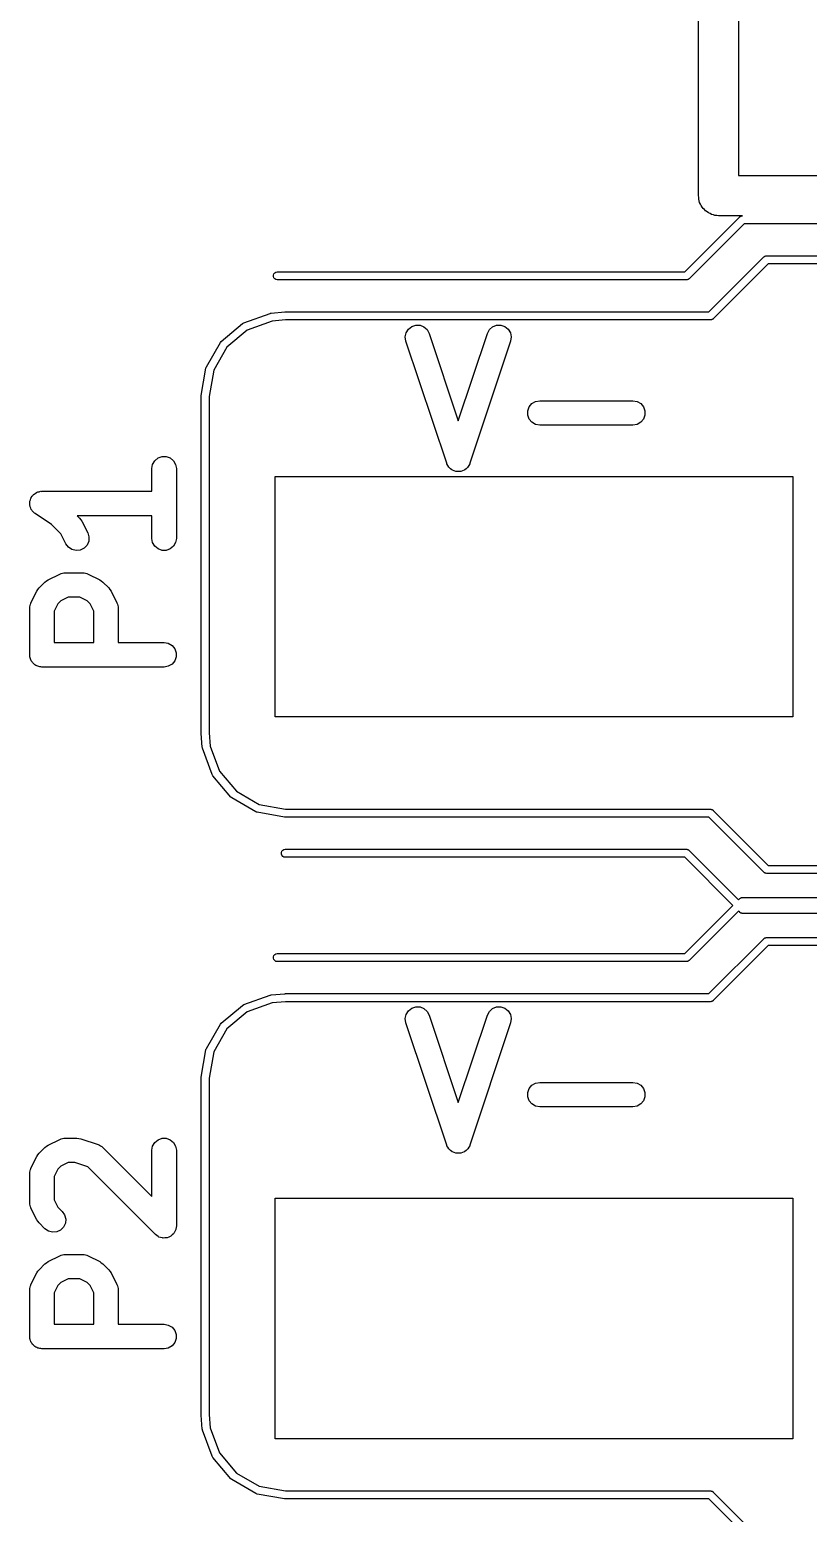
# Model space of a CAD drawing. Extents: x -2 to 76, y -93 to 7.
# Drawn here: x -2.19 to 7.52, y -36.83 to -18.33 of the extents above; entities that cross this region are included whole.
import ezdxf

# ---------------------------------------------------------------- set-up
doc = ezdxf.new("R2010")
doc.units = 0
doc.header["$MEASUREMENT"] = 0
doc.layers.add('BLACK', color=7, linetype='CONTINUOUS')

msp = doc.modelspace()

# ---------------------------------------------------------------- linework, layer by layer
at = {"layer": 'Black'}
for p, q in [((6.15, -20.4), (6.15, 6.5)), ((6.65, -3.35), (6.65, -20.15)), ((6.65, -20.15), (9.1478, -20.15)), ((6.1538, -20.4215), (6.15, -20.4)), ((6.1538, -20.4434), (6.1538, -20.4215)), ((6.16128, -20.464), (6.1538, -20.4434)), ((6.16508, -20.4855), (6.16128, -20.464)), ((6.17601, -20.5044), (6.16508, -20.4855)), ((6.18349, -20.525), (6.17601, -20.5044)), ((6.19755, -20.5418), (6.18349, -20.525)), ((5.97929, -21.35), (6.66464, -20.6646)), ((6.20849, -20.5607), (6.19755, -20.5418)), ((6.22524, -20.5748), (6.20849, -20.5607)), ((6.2393, -20.5915), (6.22524, -20.5748)), ((6.25825, -20.6024), (6.2393, -20.5915)), ((6.275, -20.6165), (6.25825, -20.6024)), ((6.29555, -20.624), (6.275, -20.6165)), ((6.31449, -20.6349), (6.29555, -20.624)), ((6.33603, -20.6387), (6.31449, -20.6349)), ((6.35659, -20.6462), (6.33603, -20.6387)), ((6.37846, -20.6462), (6.35659, -20.6462)), ((6.4, -20.65), (6.37846, -20.6462)), ((6.7, -20.65), (6.4, -20.65)), ((6.66464, -20.6646), (6.66645, -20.6634)), ((6.66645, -20.6634), (6.66786, -20.6617)), ((6.66786, -20.6617), (6.67352, -20.6584)), ((6.67352, -20.6584), (6.67887, -20.6547)), ((6.67887, -20.6547), (6.68099, -20.6541)), ((6.68099, -20.6541), (6.6829, -20.653)), ((6.6829, -20.653), (6.68934, -20.6519)), ((6.68934, -20.6519), (6.69564, -20.6502)), ((6.69564, -20.6502), (6.69783, -20.6504)), ((6.69783, -20.6504), (6.7, -20.65)), ((6.72071, -20.75), (6.03536, -21.4354)), ((12.5, -20.75), (6.72071, -20.75)), ((6.27929, -21.85), (6.96464, -21.1646)), ((7.02071, -21.25), (6.33535, -21.9354)), ((6.96464, -21.1646), (6.96645, -21.1634)), ((6.96645, -21.1634), (6.96786, -21.1617)), ((6.96786, -21.1617), (6.97351, -21.1584)), ((6.97351, -21.1584), (6.97887, -21.1547)), ((6.97887, -21.1547), (6.98099, -21.1541)), ((6.98099, -21.1541), (6.9829, -21.153)), ((6.9829, -21.153), (6.98934, -21.1519)), ((6.98934, -21.1519), (6.99564, -21.1502)), ((6.99564, -21.1502), (6.99783, -21.1504)), ((6.99783, -21.1504), (7, -21.15)), ((7, -21.15), (12.5, -21.15)), ((12.4956, -21.25), (7.02071, -21.25)), ((0.85076, -21.3913), (0.8567, -21.375)), ((0.85076, -21.4087), (0.85076, -21.3913)), ((0.8567, -21.425), (0.85076, -21.4087)), ((0.8567, -21.375), (0.86786, -21.3617)), ((0.86786, -21.4383), (0.8567, -21.425)), ((0.86786, -21.3617), (0.8829, -21.353)), ((0.8829, -21.447), (0.86786, -21.4383)), ((0.8829, -21.353), (0.9, -21.35)), ((0.9, -21.45), (0.8829, -21.447)), ((0.9, -21.35), (5.97929, -21.35)), ((6, -21.45), (0.9, -21.45)), ((6.00217, -21.4496), (6, -21.45)), ((6.00436, -21.4498), (6.00217, -21.4496)), ((6.01066, -21.4481), (6.00436, -21.4498)), ((6.0171, -21.447), (6.01066, -21.4481)), ((6.019, -21.4459), (6.0171, -21.447)), ((6.02113, -21.4453), (6.019, -21.4459)), ((6.02649, -21.4416), (6.02113, -21.4453)), ((6.03214, -21.4383), (6.02649, -21.4416)), ((6.03355, -21.4366), (6.03214, -21.4383)), ((6.03536, -21.4354), (6.03355, -21.4366)), ((0.20182, -22.2189), (0.46786, -21.9957)), ((0.46786, -21.9957), (0.4829, -21.987)), ((0.46786, -21.9957), (0.46786, -21.9957)), ((0.4829, -21.987), (0.80925, -21.8682)), ((0.83727, -21.9644), (0.52538, -22.0779)), ((0.80925, -21.8682), (0.81568, -21.8671)), ((0.81568, -21.8671), (0.82199, -21.8654)), ((0.82199, -21.8654), (0.99564, -21.8502)), ((1.00218, -21.95), (0.83727, -21.9644)), ((0.99564, -21.8502), (0.99784, -21.8504)), ((0.99784, -21.8504), (1, -21.85)), ((1, -21.85), (6.27929, -21.85)), ((6.3, -21.95), (1.00218, -21.95)), ((6.30217, -21.9496), (6.3, -21.95)), ((6.30436, -21.9498), (6.30217, -21.9496)), ((6.31066, -21.9481), (6.30436, -21.9498)), ((6.3171, -21.947), (6.31066, -21.9481)), ((6.319, -21.9459), (6.3171, -21.947)), ((6.32113, -21.9453), (6.319, -21.9459)), ((6.32648, -21.9416), (6.32113, -21.9453)), ((6.33214, -21.9383), (6.32648, -21.9416)), ((6.33355, -21.9366), (6.33214, -21.9383)), ((6.33535, -21.9354), (6.33355, -21.9366)), ((0.52538, -22.0779), (0.27285, -22.2898)), ((2.49623, -22.1613), (2.50684, -22.1094)), ((2.50399, -22.2136), (2.49623, -22.1613)), ((2.50684, -22.1094), (2.53455, -22.0643)), ((2.53455, -22.0643), (2.576, -22.0314)), ((2.576, -22.0314), (2.62622, -22.0147)), ((2.62622, -22.0147), (2.67912, -22.0161)), ((2.67912, -22.0161), (2.72835, -22.0356)), ((2.72835, -22.0356), (2.76795, -22.0707)), ((2.76795, -22.0707), (2.79315, -22.1172)), ((2.79315, -22.1172), (3.15657, -23.2075)), ((3.15657, -23.2075), (3.51999, -22.1172)), ((3.51999, -22.1172), (3.54519, -22.0707)), ((3.54519, -22.0707), (3.5848, -22.0356)), ((3.5848, -22.0356), (3.63402, -22.0161)), ((3.63402, -22.0161), (3.68693, -22.0147)), ((3.68693, -22.0147), (3.73714, -22.0314)), ((3.73714, -22.0314), (3.7786, -22.0643)), ((3.7786, -22.0643), (3.8063, -22.1094)), ((3.8063, -22.1094), (3.81691, -22.1613)), ((3.81691, -22.1613), (3.80915, -22.2136)), ((0.01701, -22.533), (0.19065, -22.2322)), ((0.27285, -22.2898), (0.10802, -22.5753)), ((0.19065, -22.2322), (0.20182, -22.2189)), ((0.20182, -22.2189), (0.20182, -22.2189)), ((3.01199, -23.7376), (2.50399, -22.2136)), ((3.80915, -22.2136), (3.30115, -23.7376)), ((-0.04924, -22.8913), (0.01107, -22.5493)), ((0.01107, -22.5493), (0.01449, -22.5399)), ((0.01107, -22.5493), (0.01107, -22.5493)), ((0.01449, -22.5399), (0.017, -22.533)), ((0.017, -22.533), (0.01701, -22.533)), ((0.10802, -22.5753), (0.05, -22.9044)), ((-0.05, -22.9), (-0.04924, -22.8957)), ((-0.05, -27.1), (-0.05, -22.9)), ((-0.04924, -22.8957), (-0.04924, -22.8913)), ((0.05, -22.9044), (0.05, -27.0978)), ((4.02249, -23.0824), (4.04059, -23.0327)), ((4.02249, -23.1353), (4.02249, -23.0824)), ((4.04059, -23.0327), (4.07461, -22.9921)), ((4.07461, -22.9921), (4.12045, -22.9656)), ((4.12045, -22.9656), (4.17257, -22.9565)), ((4.17257, -22.9565), (5.33371, -22.9565)), ((5.33371, -22.9565), (5.38584, -22.9656)), ((5.38584, -22.9656), (5.43168, -22.9921)), ((5.43168, -22.9921), (5.4657, -23.0327)), ((5.4657, -23.0327), (5.4838, -23.0824)), ((5.4838, -23.0824), (5.4838, -23.1353)), ((4.04059, -23.1851), (4.02249, -23.1353)), ((4.07461, -23.2256), (4.04059, -23.1851)), ((4.12045, -23.2521), (4.07461, -23.2256)), ((4.17257, -23.2613), (4.12045, -23.2521)), ((5.33371, -23.2613), (4.17257, -23.2613)), ((5.38584, -23.2521), (5.33371, -23.2613)), ((5.43168, -23.2256), (5.38584, -23.2521)), ((5.4657, -23.1851), (5.43168, -23.2256)), ((5.4838, -23.1353), (5.4657, -23.1851)), ((-0.62732, -23.7046), (-0.58677, -23.6706)), ((-0.58677, -23.6706), (-0.53704, -23.6525)), ((-0.53704, -23.6525), (-0.48411, -23.6525)), ((-0.48411, -23.6525), (-0.43437, -23.6706)), ((-0.43437, -23.6706), (-0.39383, -23.7046)), ((-0.66297, -23.8026), (-0.65378, -23.7504)), ((-0.66297, -24.0856), (-0.66297, -23.8026)), ((-0.65378, -23.7504), (-0.62732, -23.7046)), ((-0.39383, -23.7046), (-0.36736, -23.7504)), ((-0.36736, -23.7504), (-0.35817, -23.8026)), ((-0.35817, -23.8026), (-0.35817, -24.6734)), ((3.014, -23.7413), (3.01199, -23.7376)), ((3.01484, -23.7454), (3.014, -23.7413)), ((3.02655, -23.7645), (3.01484, -23.7454)), ((3.03719, -23.7842), (3.02655, -23.7645)), ((3.04034, -23.787), (3.03719, -23.7842)), ((3.04255, -23.7905), (3.04034, -23.787)), ((3.06006, -23.8044), (3.04255, -23.7905)), ((3.0768, -23.8193), (3.06006, -23.8044)), ((3.08071, -23.8208), (3.0768, -23.8193)), ((3.084, -23.8234), (3.08071, -23.8208)), ((3.10522, -23.8305), (3.084, -23.8234)), ((3.12602, -23.8387), (3.10522, -23.8305)), ((3.13022, -23.8388), (3.12602, -23.8387)), ((3.13422, -23.8402), (3.13022, -23.8388)), ((3.15657, -23.8396), (3.13422, -23.8402)), ((3.17893, -23.8402), (3.15657, -23.8396)), ((3.18292, -23.8388), (3.17893, -23.8402)), ((3.18712, -23.8387), (3.18292, -23.8388)), ((3.20792, -23.8305), (3.18712, -23.8387)), ((3.22914, -23.8234), (3.20792, -23.8305)), ((3.23243, -23.8208), (3.22914, -23.8234)), ((3.23635, -23.8193), (3.23243, -23.8208)), ((3.25308, -23.8044), (3.23635, -23.8193)), ((3.2706, -23.7905), (3.25308, -23.8044)), ((3.2728, -23.787), (3.2706, -23.7905)), ((3.27595, -23.7842), (3.2728, -23.787)), ((3.2866, -23.7645), (3.27595, -23.7842)), ((3.2983, -23.7454), (3.2866, -23.7645)), ((3.29915, -23.7413), (3.2983, -23.7454)), ((3.30115, -23.7376), (3.29915, -23.7413)), ((0.8742, -26.9), (0.8742, -23.9)), ((0.8742, -23.9), (7.3258, -23.9)), ((7.3258, -23.9), (7.3258, -26.9)), ((-2.18666, -24.2282), (-2.18466, -24.22)), ((-2.18466, -24.2463), (-2.18666, -24.2282)), ((-2.18466, -24.2115), (-2.17843, -24.1944)), ((-2.18466, -24.22), (-2.18466, -24.2115)), ((-2.17843, -24.1944), (-2.17413, -24.1768)), ((-2.17413, -24.1768), (-2.16944, -24.1697)), ((-2.16944, -24.1697), (-2.16655, -24.1618)), ((-2.16655, -24.1618), (-2.15487, -24.1479)), ((-2.15487, -24.1479), (-2.14477, -24.1327)), ((-2.14477, -24.1327), (-2.13796, -24.1277)), ((-2.13796, -24.1277), (-2.13253, -24.1213)), ((-2.13253, -24.1213), (-2.11678, -24.1122)), ((-2.11678, -24.1122), (-2.10212, -24.1014)), ((-2.10212, -24.1014), (-2.09401, -24.099)), ((-2.09401, -24.099), (-2.08669, -24.0948)), ((-2.08669, -24.0948), (-2.06878, -24.0916)), ((-2.06878, -24.0916), (-2.05132, -24.0865)), ((-2.05132, -24.0865), (-2.04289, -24.0871)), ((-2.04289, -24.0871), (-2.03457, -24.0856)), ((-2.03457, -24.0856), (-0.66297, -24.0856)), ((-2.18466, -24.2645), (-2.18466, -24.2463)), ((-2.18177, -24.2724), (-2.18466, -24.2645)), ((-2.18084, -24.2808), (-2.18177, -24.2724)), ((-2.17277, -24.2971), (-2.18084, -24.2808)), ((-2.16655, -24.3142), (-2.17277, -24.2971)), ((-2.16112, -24.3207), (-2.16655, -24.3142)), ((-2.15738, -24.3282), (-2.16112, -24.3207)), ((-2.14423, -24.3408), (-2.15738, -24.3282)), ((-2.13253, -24.3547), (-2.14423, -24.3408)), ((-2.12521, -24.359), (-2.13253, -24.3547)), ((-2.11911, -24.3648), (-2.12521, -24.359)), ((-1.91395, -24.5016), (-2.11911, -24.3648)), ((-0.66297, -24.3904), (-1.59407, -24.3904)), ((-1.59407, -24.3904), (-1.56395, -24.4205)), ((-0.66297, -24.6734), (-0.66297, -24.3904)), ((-1.79696, -24.6186), (-1.91395, -24.5016)), ((-1.56395, -24.4205), (-1.54995, -24.4405)), ((-1.54995, -24.4405), (-1.5354, -24.4601)), ((-1.5354, -24.4601), (-1.46283, -24.6053)), ((-1.73545, -24.7416), (-1.79696, -24.6186)), ((-1.70392, -24.7841), (-1.73545, -24.7416)), ((-1.65975, -24.8133), (-1.70392, -24.7841)), ((-1.47196, -24.7574), (-1.50835, -24.7958)), ((-1.45091, -24.7088), (-1.47196, -24.7574)), ((-1.46283, -24.6053), (-1.44774, -24.656)), ((-1.44774, -24.656), (-1.45091, -24.7088)), ((-0.65378, -24.7256), (-0.66297, -24.6734)), ((-0.62732, -24.7714), (-0.65378, -24.7256)), ((-0.58677, -24.8054), (-0.62732, -24.7714)), ((-0.39383, -24.7714), (-0.43437, -24.8054)), ((-0.36736, -24.7256), (-0.39383, -24.7714)), ((-0.35817, -24.6734), (-0.36736, -24.7256)), ((-1.60827, -24.8256), (-1.65975, -24.8133)), ((-1.55569, -24.8195), (-1.60827, -24.8256)), ((-1.50835, -24.7958), (-1.55569, -24.8195)), ((-0.53704, -24.8235), (-0.58677, -24.8054)), ((-0.48411, -24.8235), (-0.53704, -24.8235)), ((-0.43437, -24.8054), (-0.48411, -24.8235)), ((-1.95758, -25.1903), (-1.81244, -25.1177)), ((-1.81244, -25.1177), (-1.80402, -25.1152)), ((-1.80402, -25.1152), (-1.79641, -25.1108)), ((-1.79641, -25.1108), (-1.77883, -25.1077)), ((-1.77883, -25.1077), (-1.76171, -25.1026)), ((-1.76171, -25.1026), (-1.75294, -25.1031)), ((-1.75294, -25.1031), (-1.74429, -25.1016)), ((-1.74429, -25.1016), (-1.52657, -25.1016)), ((-1.52657, -25.1016), (-1.51792, -25.1031)), ((-1.51792, -25.1031), (-1.50915, -25.1026)), ((-1.50915, -25.1026), (-1.49203, -25.1077)), ((-1.49203, -25.1077), (-1.47445, -25.1108)), ((-1.47445, -25.1108), (-1.46684, -25.1152)), ((-1.46684, -25.1152), (-1.45842, -25.1177)), ((-1.45842, -25.1177), (-1.31327, -25.1903)), ((-2.17088, -25.4761), (-2.09831, -25.331)), ((-2.09831, -25.331), (-2.08377, -25.3114)), ((-2.08377, -25.3114), (-2.06976, -25.2914)), ((-2.06976, -25.2914), (-1.99719, -25.2188)), ((-1.99719, -25.2188), (-1.97719, -25.2048)), ((-1.97719, -25.2048), (-1.95758, -25.1903)), ((-1.31327, -25.1903), (-1.29366, -25.2048)), ((-1.29366, -25.2048), (-1.27367, -25.2188)), ((-1.27367, -25.2188), (-1.20109, -25.2914)), ((-1.20109, -25.2914), (-1.18709, -25.3114)), ((-1.18709, -25.3114), (-1.17255, -25.331)), ((-1.17255, -25.331), (-1.09997, -25.4761)), ((-2.18597, -25.5269), (-2.18088, -25.5097)), ((-2.18545, -25.5356), (-2.18597, -25.5269)), ((-2.18088, -25.5097), (-2.17778, -25.4922)), ((-2.17778, -25.4922), (-2.17339, -25.4846)), ((-2.17339, -25.4846), (-2.17088, -25.4761)), ((-1.83675, -25.4894), (-1.88217, -25.5803)), ((-1.79915, -25.4518), (-1.83675, -25.4894)), ((-1.70831, -25.4064), (-1.79915, -25.4518)), ((-1.56255, -25.4064), (-1.70831, -25.4064)), ((-1.4717, -25.4518), (-1.56255, -25.4064)), ((-1.43411, -25.4894), (-1.4717, -25.4518)), ((-1.38869, -25.5803), (-1.43411, -25.4894)), ((-1.09997, -25.4761), (-1.09747, -25.4846)), ((-1.09747, -25.4846), (-1.09308, -25.4922)), ((-1.09308, -25.4922), (-1.08998, -25.5097)), ((-1.08998, -25.5097), (-1.08488, -25.5269)), ((-1.08488, -25.5269), (-1.08541, -25.5356)), ((-2.18697, -25.5443), (-2.18545, -25.5356)), ((-2.18697, -26.1249), (-2.18697, -25.5443)), ((-1.88217, -25.5803), (-1.88217, -25.9725)), ((-1.38869, -25.9725), (-1.38869, -25.5803)), ((-1.08541, -25.5356), (-1.08389, -25.5443)), ((-1.08389, -25.5443), (-1.08389, -25.9725)), ((-1.88217, -25.9725), (-1.38869, -25.9725)), ((-1.08389, -25.9725), (-0.51057, -25.9725)), ((-0.51057, -25.9725), (-0.45845, -25.9816)), ((-0.45845, -25.9816), (-0.41261, -26.0081)), ((-0.41261, -26.0081), (-0.37859, -26.0487)), ((-0.37859, -26.0487), (-0.36049, -26.0984)), ((-2.18466, -26.138), (-2.18697, -26.1249)), ((-2.18466, -26.1513), (-2.18466, -26.138)), ((-2.1801, -26.1639), (-2.18466, -26.1513)), ((-2.17778, -26.177), (-2.1801, -26.1639)), ((-2.17111, -26.1885), (-2.17778, -26.177)), ((-2.16655, -26.2011), (-2.17111, -26.1885)), ((-2.15798, -26.2113), (-2.16655, -26.2011)), ((-2.15132, -26.2228), (-2.15798, -26.2113)), ((-2.1411, -26.2314), (-2.15132, -26.2228)), ((-2.13253, -26.2416), (-2.1411, -26.2314)), ((-2.12098, -26.2483), (-2.13253, -26.2416)), ((-2.11077, -26.2568), (-2.12098, -26.2483)), ((-2.09824, -26.2614), (-2.11077, -26.2568)), ((-2.08669, -26.2681), (-2.09824, -26.2614)), ((-0.41261, -26.2416), (-0.45845, -26.2681)), ((-0.37859, -26.2011), (-0.41261, -26.2416)), ((-0.36049, -26.1513), (-0.37859, -26.2011)), ((-0.36049, -26.0984), (-0.36049, -26.1513)), ((-2.07357, -26.2704), (-2.08669, -26.2681)), ((-2.06103, -26.2749), (-2.07357, -26.2704)), ((-2.0477, -26.2749), (-2.06103, -26.2749)), ((-2.03457, -26.2773), (-2.0477, -26.2749)), ((-0.51057, -26.2773), (-2.03457, -26.2773)), ((-0.45845, -26.2681), (-0.51057, -26.2773)), ((7.3258, -26.9), (0.8742, -26.9)), ((-0.04962, -27.1022), (-0.05, -27.1)), ((-0.04981, -27.1044), (-0.04962, -27.1022)), ((-0.03462, -27.278), (-0.04981, -27.1044)), ((0.05, -27.0978), (0.06443, -27.2627)), ((-0.03293, -27.2843), (-0.03462, -27.278)), ((-0.03179, -27.2907), (-0.03293, -27.2843)), ((0.08699, -27.6171), (-0.03179, -27.2907)), ((0.06443, -27.2627), (0.17794, -27.5746)), ((0.09567, -27.6321), (0.08699, -27.6171)), ((0.09568, -27.6321), (0.09567, -27.6321)), ((0.31891, -27.8982), (0.09568, -27.6321)), ((0.17794, -27.5746), (0.38985, -27.8272)), ((0.33221, -27.9093), (0.31891, -27.8982)), ((0.33222, -27.9093), (0.33221, -27.9093)), ((0.63298, -28.083), (0.33222, -27.9093)), ((0.38985, -27.8272), (0.67534, -27.992)), ((0.63988, -28.0855), (0.63298, -28.083)), ((0.63298, -28.083), (0.63298, -28.083)), ((0.6493, -28.0889), (0.63988, -28.0855)), ((0.99132, -28.1492), (0.6493, -28.0889)), ((0.6493, -28.0889), (0.6493, -28.0889)), ((0.67534, -27.992), (1.00437, -28.05)), ((1.00437, -28.05), (6.3, -28.05)), ((6.3, -28.05), (6.30217, -28.0504)), ((6.30217, -28.0504), (6.30436, -28.0502)), ((6.30436, -28.0502), (6.31066, -28.0519)), ((6.31066, -28.0519), (6.3171, -28.053)), ((6.3171, -28.053), (6.319, -28.0541)), ((6.319, -28.0541), (6.32113, -28.0547)), ((6.32113, -28.0547), (6.32648, -28.0584)), ((6.32648, -28.0584), (6.33214, -28.0617)), ((6.33214, -28.0617), (6.33355, -28.0634)), ((6.33355, -28.0634), (6.33535, -28.0646)), ((6.33535, -28.0646), (7.02071, -28.75)), ((0.99569, -28.1492), (0.99132, -28.1492)), ((1, -28.15), (0.99569, -28.1492)), ((6.27929, -28.15), (1, -28.15)), ((6.96464, -28.8354), (6.27929, -28.15)), ((0.95076, -28.5913), (0.9567, -28.575)), ((0.95076, -28.6087), (0.95076, -28.5913)), ((0.9567, -28.625), (0.95076, -28.6087)), ((0.9567, -28.575), (0.96786, -28.5617)), ((0.96786, -28.6383), (0.9567, -28.625)), ((0.96786, -28.5617), (0.9829, -28.553)), ((0.9829, -28.647), (0.96786, -28.6383)), ((0.9829, -28.553), (1, -28.55)), ((1, -28.65), (0.9829, -28.647)), ((1, -28.55), (6, -28.55)), ((5.97929, -28.65), (1, -28.65)), ((6.57929, -29.25), (5.97929, -28.65)), ((6, -28.55), (6.00217, -28.5504)), ((6.00217, -28.5504), (6.00436, -28.5502)), ((6.00436, -28.5502), (6.01066, -28.5519)), ((6.01066, -28.5519), (6.0171, -28.553)), ((6.0171, -28.553), (6.019, -28.5541)), ((6.019, -28.5541), (6.02113, -28.5547)), ((6.02113, -28.5547), (6.02649, -28.5584)), ((6.02649, -28.5584), (6.03214, -28.5617)), ((6.03214, -28.5617), (6.03355, -28.5634)), ((6.03355, -28.5634), (6.03536, -28.5646)), ((6.03536, -28.5646), (6.65, -29.1793)), ((6.96645, -28.8366), (6.96464, -28.8354)), ((6.96786, -28.8383), (6.96645, -28.8366)), ((6.97351, -28.8416), (6.96786, -28.8383)), ((6.97887, -28.8453), (6.97351, -28.8416)), ((6.98099, -28.8459), (6.97887, -28.8453)), ((6.9829, -28.847), (6.98099, -28.8459)), ((6.98934, -28.8481), (6.9829, -28.847)), ((6.99564, -28.8498), (6.98934, -28.8481)), ((6.99783, -28.8496), (6.99564, -28.8498)), ((7, -28.85), (6.99783, -28.8496)), ((12.5, -28.85), (7, -28.85)), ((7.02071, -28.75), (12.4978, -28.75)), ((6.65, -29.1793), (6.66464, -29.1646)), ((6.66464, -29.1646), (6.66645, -29.1634)), ((6.66645, -29.1634), (6.66786, -29.1617)), ((6.66786, -29.1617), (6.67352, -29.1584)), ((6.67352, -29.1584), (6.67887, -29.1547)), ((6.67887, -29.1547), (6.68099, -29.1541)), ((6.68099, -29.1541), (6.6829, -29.153)), ((6.6829, -29.153), (6.68934, -29.1519)), ((6.68934, -29.1519), (6.69564, -29.1502)), ((6.69564, -29.1502), (6.69783, -29.1504)), ((6.69783, -29.1504), (6.7, -29.15)), ((6.7, -29.15), (12.5, -29.15)), ((5.97929, -29.85), (6.57929, -29.25)), ((6.65, -29.3207), (6.03536, -29.9354)), ((6.66464, -29.3354), (6.65, -29.3207)), ((6.66645, -29.3366), (6.66464, -29.3354)), ((6.66786, -29.3383), (6.66645, -29.3366)), ((6.67352, -29.3416), (6.66786, -29.3383)), ((6.67887, -29.3453), (6.67352, -29.3416)), ((6.68099, -29.3459), (6.67887, -29.3453)), ((6.6829, -29.347), (6.68099, -29.3459)), ((6.68934, -29.3481), (6.6829, -29.347)), ((6.69564, -29.3498), (6.68934, -29.3481)), ((6.69783, -29.3496), (6.69564, -29.3498)), ((6.7, -29.35), (6.69783, -29.3496)), ((12.5, -29.35), (6.7, -29.35)), ((6.27929, -30.35), (6.96464, -29.6646)), ((7.02071, -29.75), (6.33535, -30.4354)), ((6.96464, -29.6646), (6.96645, -29.6634)), ((6.96645, -29.6634), (6.96786, -29.6617)), ((6.96786, -29.6617), (6.97351, -29.6584)), ((6.97351, -29.6584), (6.97887, -29.6547)), ((6.97887, -29.6547), (6.98099, -29.6541)), ((6.98099, -29.6541), (6.9829, -29.653)), ((6.9829, -29.653), (6.98934, -29.6519)), ((6.98934, -29.6519), (6.99564, -29.6502)), ((6.99564, -29.6502), (6.99783, -29.6504)), ((6.99783, -29.6504), (7, -29.65)), ((7, -29.65), (12.5, -29.65)), ((12.4956, -29.75), (7.02071, -29.75)), ((0.85076, -29.8913), (0.8567, -29.875)), ((0.85076, -29.9087), (0.85076, -29.8913)), ((0.8567, -29.925), (0.85076, -29.9087)), ((0.8567, -29.875), (0.86786, -29.8617)), ((0.86786, -29.9383), (0.8567, -29.925)), ((0.86786, -29.8617), (0.8829, -29.853)), ((0.8829, -29.947), (0.86786, -29.9383)), ((0.8829, -29.853), (0.9, -29.85)), ((0.9, -29.95), (0.8829, -29.947)), ((0.9, -29.85), (5.97929, -29.85)), ((6, -29.95), (0.9, -29.95)), ((6.00217, -29.9496), (6, -29.95)), ((6.00436, -29.9498), (6.00217, -29.9496)), ((6.01066, -29.9481), (6.00436, -29.9498)), ((6.0171, -29.947), (6.01066, -29.9481)), ((6.019, -29.9459), (6.0171, -29.947)), ((6.02113, -29.9453), (6.019, -29.9459)), ((6.02649, -29.9416), (6.02113, -29.9453)), ((6.03214, -29.9383), (6.02649, -29.9416)), ((6.03355, -29.9366), (6.03214, -29.9383)), ((6.03536, -29.9354), (6.03355, -29.9366)), ((0.20182, -30.7189), (0.46786, -30.4957)), ((0.46786, -30.4957), (0.4829, -30.487)), ((0.46786, -30.4957), (0.46786, -30.4957)), ((0.4829, -30.487), (0.80925, -30.3682)), ((0.83727, -30.4644), (0.52538, -30.5779)), ((0.80925, -30.3682), (0.81568, -30.3671)), ((0.81568, -30.3671), (0.82199, -30.3654)), ((0.82199, -30.3654), (0.99564, -30.3502)), ((1.00218, -30.45), (0.83727, -30.4644)), ((0.99564, -30.3502), (0.99784, -30.3504)), ((0.99784, -30.3504), (1, -30.35)), ((1, -30.35), (6.27929, -30.35)), ((6.3, -30.45), (1.00218, -30.45)), ((2.576, -30.5314), (2.62622, -30.5147)), ((2.62622, -30.5147), (2.67912, -30.5161)), ((2.67912, -30.5161), (2.72835, -30.5356)), ((3.5848, -30.5356), (3.63402, -30.5161)), ((3.63402, -30.5161), (3.68693, -30.5147)), ((3.68693, -30.5147), (3.73714, -30.5314)), ((6.30217, -30.4496), (6.3, -30.45)), ((6.30436, -30.4498), (6.30217, -30.4496)), ((6.31066, -30.4481), (6.30436, -30.4498)), ((6.3171, -30.447), (6.31066, -30.4481)), ((6.319, -30.4459), (6.3171, -30.447)), ((6.32113, -30.4453), (6.319, -30.4459)), ((6.32648, -30.4416), (6.32113, -30.4453)), ((6.33214, -30.4383), (6.32648, -30.4416)), ((6.33355, -30.4366), (6.33214, -30.4383)), ((6.33535, -30.4354), (6.33355, -30.4366)), ((0.52538, -30.5779), (0.27285, -30.7898)), ((2.49623, -30.6613), (2.50684, -30.6094)), ((2.50399, -30.7136), (2.49623, -30.6613)), ((2.50684, -30.6094), (2.53455, -30.5643)), ((2.53455, -30.5643), (2.576, -30.5314)), ((2.72835, -30.5356), (2.76795, -30.5707)), ((2.76795, -30.5707), (2.79315, -30.6172)), ((2.79315, -30.6172), (3.15657, -31.7075)), ((3.15657, -31.7075), (3.51999, -30.6172)), ((3.51999, -30.6172), (3.54519, -30.5707)), ((3.54519, -30.5707), (3.5848, -30.5356)), ((3.73714, -30.5314), (3.7786, -30.5643)), ((3.7786, -30.5643), (3.8063, -30.6094)), ((3.8063, -30.6094), (3.81691, -30.6613)), ((3.81691, -30.6613), (3.80915, -30.7136)), ((0.01701, -31.033), (0.19065, -30.7322)), ((0.27285, -30.7898), (0.10802, -31.0753)), ((0.19065, -30.7322), (0.20182, -30.7189)), ((0.20182, -30.7189), (0.20182, -30.7189)), ((3.01199, -32.2376), (2.50399, -30.7136)), ((3.80915, -30.7136), (3.30115, -32.2376)), ((-0.04924, -31.3913), (0.01107, -31.0493)), ((0.01107, -31.0493), (0.01449, -31.0399)), ((0.01107, -31.0493), (0.01107, -31.0493)), ((0.01449, -31.0399), (0.017, -31.033)), ((0.017, -31.033), (0.01701, -31.033)), ((0.10802, -31.0753), (0.05, -31.4044)), ((-0.05, -31.4), (-0.04924, -31.3957)), ((-0.05, -35.6), (-0.05, -31.4)), ((-0.04924, -31.3957), (-0.04924, -31.3913)), ((0.05, -31.4044), (0.05, -35.5978)), ((4.02249, -31.5824), (4.04059, -31.5327)), ((4.02249, -31.6353), (4.02249, -31.5824)), ((4.04059, -31.5327), (4.07461, -31.4921)), ((4.07461, -31.4921), (4.12045, -31.4656)), ((4.12045, -31.4656), (4.17257, -31.4565)), ((4.17257, -31.4565), (5.33371, -31.4565)), ((5.33371, -31.4565), (5.38584, -31.4656)), ((5.38584, -31.4656), (5.43168, -31.4921)), ((5.43168, -31.4921), (5.4657, -31.5327)), ((5.4657, -31.5327), (5.4838, -31.5824)), ((5.4838, -31.5824), (5.4838, -31.6353)), ((4.04059, -31.6851), (4.02249, -31.6353)), ((4.07461, -31.7256), (4.04059, -31.6851)), ((4.12045, -31.7521), (4.07461, -31.7256)), ((4.17257, -31.7613), (4.12045, -31.7521)), ((5.33371, -31.7613), (4.17257, -31.7613)), ((5.38584, -31.7521), (5.33371, -31.7613)), ((5.43168, -31.7256), (5.38584, -31.7521)), ((5.4657, -31.6851), (5.43168, -31.7256)), ((5.4838, -31.6353), (5.4657, -31.6851)), ((-1.95758, -32.2388), (-1.81244, -32.1663)), ((-1.81244, -32.1663), (-1.80402, -32.1638)), ((-1.80402, -32.1638), (-1.79641, -32.1594)), ((-1.79641, -32.1594), (-1.77883, -32.1563)), ((-1.77883, -32.1563), (-1.76171, -32.1512)), ((-1.76171, -32.1512), (-1.75294, -32.1517)), ((-1.75294, -32.1517), (-1.74429, -32.1502)), ((-1.74429, -32.1502), (-1.59914, -32.1502)), ((-1.59914, -32.1502), (-1.5751, -32.1544)), ((-1.5751, -32.1544), (-1.55095, -32.158)), ((-1.55095, -32.158), (-1.33323, -32.2306)), ((-0.62732, -32.2046), (-0.58677, -32.1706)), ((-0.58677, -32.1706), (-0.53704, -32.1525)), ((-0.53704, -32.1525), (-0.48411, -32.1525)), ((-0.48411, -32.1525), (-0.43437, -32.1706)), ((-0.43437, -32.1706), (-0.39383, -32.2046)), ((-2.09831, -32.3796), (-2.08376, -32.3599)), ((-2.08376, -32.3599), (-2.06976, -32.34)), ((-2.06976, -32.34), (-1.99719, -32.2674)), ((-1.99719, -32.2674), (-1.9772, -32.2534)), ((-1.9772, -32.2534), (-1.95758, -32.2388)), ((-1.33323, -32.2306), (-1.32551, -32.2347)), ((-1.32551, -32.2347), (-1.31702, -32.237)), ((-1.31702, -32.237), (-1.3024, -32.2473)), ((-1.3024, -32.2473), (-1.28669, -32.2558)), ((-1.28669, -32.2558), (-1.28086, -32.2623)), ((-1.28086, -32.2623), (-1.27367, -32.2674)), ((-1.27367, -32.2674), (-0.66297, -32.8781)), ((-0.66297, -32.3026), (-0.65378, -32.2504)), ((-0.66297, -32.8781), (-0.66297, -32.3026)), ((-0.65378, -32.2504), (-0.62732, -32.2046)), ((-0.39383, -32.2046), (-0.36736, -32.2504)), ((-0.36736, -32.2504), (-0.35817, -32.3026)), ((-0.35817, -32.3026), (-0.35817, -33.246)), ((3.014, -32.2413), (3.01199, -32.2376)), ((3.01484, -32.2454), (3.014, -32.2413)), ((3.02655, -32.2645), (3.01484, -32.2454)), ((3.03719, -32.2842), (3.02655, -32.2645)), ((3.04034, -32.287), (3.03719, -32.2842)), ((3.04255, -32.2905), (3.04034, -32.287)), ((3.06006, -32.3044), (3.04255, -32.2905)), ((3.0768, -32.3193), (3.06006, -32.3044)), ((3.08071, -32.3208), (3.0768, -32.3193)), ((3.084, -32.3234), (3.08071, -32.3208)), ((3.10522, -32.3305), (3.084, -32.3234)), ((3.12602, -32.3387), (3.10522, -32.3305)), ((3.13022, -32.3389), (3.12602, -32.3387)), ((3.13422, -32.3402), (3.13022, -32.3389)), ((3.15657, -32.3396), (3.13422, -32.3402)), ((3.17893, -32.3402), (3.15657, -32.3396)), ((3.18292, -32.3389), (3.17893, -32.3402)), ((3.18712, -32.3387), (3.18292, -32.3389)), ((3.20792, -32.3305), (3.18712, -32.3387)), ((3.22914, -32.3234), (3.20792, -32.3305)), ((3.23243, -32.3208), (3.22914, -32.3234)), ((3.23635, -32.3193), (3.23243, -32.3208)), ((3.25308, -32.3044), (3.23635, -32.3193)), ((3.2706, -32.2905), (3.25308, -32.3044)), ((3.2728, -32.287), (3.2706, -32.2905)), ((3.27595, -32.2842), (3.2728, -32.287)), ((3.2866, -32.2645), (3.27595, -32.2842)), ((3.2983, -32.2454), (3.2866, -32.2645)), ((3.29915, -32.2413), (3.2983, -32.2454)), ((3.30115, -32.2376), (3.29915, -32.2413)), ((-2.18088, -32.5583), (-2.17778, -32.5407)), ((-2.17778, -32.5407), (-2.17339, -32.5331)), ((-2.17339, -32.5331), (-2.17088, -32.5247)), ((-2.17088, -32.5247), (-2.09831, -32.3796)), ((-1.83675, -32.538), (-1.88217, -32.6288)), ((-1.79915, -32.5004), (-1.83675, -32.538)), ((-1.70831, -32.455), (-1.79915, -32.5004)), ((-1.62387, -32.455), (-1.70831, -32.455)), ((-1.46375, -32.5083), (-1.62387, -32.455)), ((-0.61833, -33.3538), (-1.46375, -32.5083)), ((-2.18697, -32.5929), (-2.18545, -32.5842)), ((-2.18697, -32.9557), (-2.18697, -32.5929)), ((-2.18597, -32.5754), (-2.18088, -32.5583)), ((-2.18545, -32.5842), (-2.18597, -32.5754)), ((-1.88217, -32.6288), (-1.88217, -32.9197)), ((-1.88217, -32.9197), (-1.83675, -33.0106)), ((0.8742, -35.9), (0.8742, -32.9)), ((0.8742, -32.9), (7.3258, -32.9)), ((7.3258, -32.9), (7.3258, -35.9)), ((-2.18545, -32.9644), (-2.18697, -32.9557)), ((-2.18597, -32.9731), (-2.18545, -32.9644)), ((-2.18088, -32.9903), (-2.18597, -32.9731)), ((-2.17778, -33.0078), (-2.18088, -32.9903)), ((-2.17339, -33.0154), (-2.17778, -33.0078)), ((-2.17088, -33.0239), (-2.17339, -33.0154)), ((-2.09831, -33.169), (-2.17088, -33.0239)), ((-1.83675, -33.0106), (-1.78167, -33.0657)), ((-1.78167, -33.0657), (-1.75131, -33.109)), ((-1.75131, -33.109), (-1.73761, -33.1601)), ((-2.08376, -33.1886), (-2.09831, -33.169)), ((-2.06976, -33.2086), (-2.08376, -33.1886)), ((-1.99719, -33.2812), (-2.06976, -33.2086)), ((-1.95384, -33.3115), (-1.99719, -33.2812)), ((-1.76459, -33.2608), (-1.80202, -33.2983)), ((-1.74222, -33.2129), (-1.76459, -33.2608)), ((-1.73761, -33.1601), (-1.74222, -33.2129)), ((-0.3662, -33.2915), (-0.36736, -33.2981)), ((-0.36336, -33.2854), (-0.3662, -33.2915)), ((-0.36163, -33.2656), (-0.36336, -33.2854)), ((-0.35817, -33.246), (-0.36163, -33.2656)), ((-1.90271, -33.3252), (-1.95384, -33.3115)), ((-1.84998, -33.3206), (-1.90271, -33.3252)), ((-1.80202, -33.2983), (-1.84998, -33.3206)), ((-0.60202, -33.3652), (-0.61833, -33.3538)), ((-0.58677, -33.378), (-0.60202, -33.3652)), ((-0.58047, -33.3803), (-0.58677, -33.378)), ((-0.57498, -33.3841), (-0.58047, -33.3803)), ((-0.55575, -33.3893), (-0.57498, -33.3841)), ((-0.53704, -33.3961), (-0.55575, -33.3893)), ((-0.53033, -33.3961), (-0.53704, -33.3961)), ((-0.52385, -33.3978), (-0.53033, -33.3961)), ((-0.50402, -33.3961), (-0.52385, -33.3978)), ((-0.48411, -33.3961), (-0.50402, -33.3961)), ((-0.4778, -33.3938), (-0.48411, -33.3961)), ((-0.47113, -33.3932), (-0.4778, -33.3938)), ((-0.45308, -33.3848), (-0.47113, -33.3932)), ((-0.43437, -33.378), (-0.45308, -33.3848)), ((-0.42924, -33.3737), (-0.43437, -33.378)), ((-0.42316, -33.3708), (-0.42924, -33.3737)), ((-0.40908, -33.3568), (-0.42316, -33.3708)), ((-0.39383, -33.344), (-0.40908, -33.3568)), ((-0.39047, -33.3382), (-0.39383, -33.344)), ((-0.38573, -33.3334), (-0.39047, -33.3382)), ((-0.37732, -33.3154), (-0.38573, -33.3334)), ((-0.36736, -33.2981), (-0.37732, -33.3154)), ((-1.95758, -33.6903), (-1.81244, -33.6177)), ((-1.81244, -33.6177), (-1.80402, -33.6152)), ((-1.80402, -33.6152), (-1.79641, -33.6108)), ((-1.79641, -33.6108), (-1.77883, -33.6077)), ((-1.77883, -33.6077), (-1.76171, -33.6026)), ((-1.76171, -33.6026), (-1.75294, -33.6031)), ((-1.75294, -33.6031), (-1.74429, -33.6016)), ((-1.74429, -33.6016), (-1.52657, -33.6016)), ((-1.52657, -33.6016), (-1.51792, -33.6031)), ((-1.51792, -33.6031), (-1.50915, -33.6026)), ((-1.50915, -33.6026), (-1.49203, -33.6077)), ((-1.49203, -33.6077), (-1.47445, -33.6108)), ((-1.47445, -33.6108), (-1.46684, -33.6152)), ((-1.46684, -33.6152), (-1.45842, -33.6177)), ((-1.45842, -33.6177), (-1.31327, -33.6903)), ((-2.17088, -33.9761), (-2.09831, -33.831)), ((-2.09831, -33.831), (-2.08377, -33.8114)), ((-2.08377, -33.8114), (-2.06976, -33.7914)), ((-2.06976, -33.7914), (-1.99719, -33.7188)), ((-1.99719, -33.7188), (-1.97719, -33.7048)), ((-1.97719, -33.7048), (-1.95758, -33.6903)), ((-1.31327, -33.6903), (-1.29366, -33.7048)), ((-1.29366, -33.7048), (-1.27367, -33.7188)), ((-1.27367, -33.7188), (-1.20109, -33.7914)), ((-1.20109, -33.7914), (-1.18709, -33.8114)), ((-1.18709, -33.8114), (-1.17255, -33.831)), ((-1.17255, -33.831), (-1.09997, -33.9761)), ((-2.18697, -34.0443), (-2.18545, -34.0356)), ((-2.18597, -34.0269), (-2.18088, -34.0097)), ((-2.18545, -34.0356), (-2.18597, -34.0269)), ((-2.18088, -34.0097), (-2.17778, -33.9922)), ((-2.17778, -33.9922), (-2.17339, -33.9846)), ((-2.17339, -33.9846), (-2.17088, -33.9761)), ((-1.83675, -33.9894), (-1.88217, -34.0803)), ((-1.79915, -33.9518), (-1.83675, -33.9894)), ((-1.70831, -33.9064), (-1.79915, -33.9518)), ((-1.56255, -33.9064), (-1.70831, -33.9064)), ((-1.4717, -33.9518), (-1.56255, -33.9064)), ((-1.43411, -33.9894), (-1.4717, -33.9518)), ((-1.38869, -34.0803), (-1.43411, -33.9894)), ((-1.09997, -33.9761), (-1.09747, -33.9846)), ((-1.09747, -33.9846), (-1.09308, -33.9922)), ((-1.09308, -33.9922), (-1.08998, -34.0097)), ((-1.08998, -34.0097), (-1.08488, -34.0269)), ((-1.08488, -34.0269), (-1.08541, -34.0356)), ((-1.08541, -34.0356), (-1.08389, -34.0443)), ((-2.18697, -34.6249), (-2.18697, -34.0443)), ((-1.88217, -34.0803), (-1.88217, -34.4725)), ((-1.38869, -34.4725), (-1.38869, -34.0803)), ((-1.08389, -34.0443), (-1.08389, -34.4725)), ((-1.88217, -34.4725), (-1.38869, -34.4725)), ((-1.08389, -34.4725), (-0.51057, -34.4725)), ((-0.51057, -34.4725), (-0.45845, -34.4816)), ((-0.45845, -34.4816), (-0.41261, -34.5081)), ((-0.41261, -34.5081), (-0.37859, -34.5487)), ((-0.37859, -34.5487), (-0.36049, -34.5984)), ((-2.18466, -34.638), (-2.18697, -34.6249)), ((-2.18466, -34.6513), (-2.18466, -34.638)), ((-2.1801, -34.6639), (-2.18466, -34.6513)), ((-2.17778, -34.677), (-2.1801, -34.6639)), ((-2.17111, -34.6885), (-2.17778, -34.677)), ((-2.16655, -34.7011), (-2.17111, -34.6885)), ((-2.15798, -34.7113), (-2.16655, -34.7011)), ((-2.15132, -34.7228), (-2.15798, -34.7113)), ((-2.1411, -34.7314), (-2.15132, -34.7228)), ((-2.13253, -34.7416), (-2.1411, -34.7314)), ((-2.12098, -34.7483), (-2.13253, -34.7416)), ((-2.11077, -34.7568), (-2.12098, -34.7483)), ((-2.09824, -34.7614), (-2.11077, -34.7568)), ((-2.08669, -34.7681), (-2.09824, -34.7614)), ((-2.07357, -34.7704), (-2.08669, -34.7681)), ((-2.06103, -34.7749), (-2.07357, -34.7704)), ((-2.0477, -34.7749), (-2.06103, -34.7749)), ((-2.03457, -34.7773), (-2.0477, -34.7749)), ((-0.45845, -34.7681), (-0.51057, -34.7773)), ((-0.41261, -34.7416), (-0.45845, -34.7681)), ((-0.37859, -34.7011), (-0.41261, -34.7416)), ((-0.36049, -34.6513), (-0.37859, -34.7011)), ((-0.36049, -34.5984), (-0.36049, -34.6513)), ((-0.51057, -34.7773), (-2.03457, -34.7773)), ((-0.04962, -35.6022), (-0.05, -35.6)), ((-0.04981, -35.6044), (-0.04962, -35.6022)), ((-0.03462, -35.778), (-0.04981, -35.6044)), ((0.05, -35.5978), (0.06443, -35.7627)), ((-0.03293, -35.7843), (-0.03462, -35.778)), ((-0.03179, -35.7907), (-0.03293, -35.7843)), ((0.08699, -36.1171), (-0.03179, -35.7907)), ((0.06443, -35.7627), (0.17794, -36.0746)), ((7.3258, -35.9), (0.8742, -35.9)), ((0.09567, -36.1321), (0.08699, -36.1171)), ((0.09568, -36.1321), (0.09567, -36.1321)), ((0.31891, -36.3982), (0.09568, -36.1321)), ((0.17794, -36.0746), (0.38985, -36.3272)), ((0.33221, -36.4093), (0.31891, -36.3982)), ((0.33222, -36.4093), (0.33221, -36.4093)), ((0.63298, -36.583), (0.33222, -36.4093)), ((0.38985, -36.3272), (0.67534, -36.492)), ((0.63988, -36.5855), (0.63298, -36.583)), ((0.63298, -36.583), (0.63298, -36.583)), ((0.6493, -36.5889), (0.63988, -36.5855)), ((0.99132, -36.6492), (0.6493, -36.5889)), ((0.6493, -36.5889), (0.6493, -36.5889)), ((0.67534, -36.492), (1.00437, -36.55)), ((1.00437, -36.55), (6.3, -36.55)), ((6.3, -36.55), (6.30217, -36.5504)), ((6.30217, -36.5504), (6.30436, -36.5502)), ((6.30436, -36.5502), (6.31066, -36.5519)), ((6.31066, -36.5519), (6.3171, -36.553)), ((6.3171, -36.553), (6.319, -36.5541)), ((6.319, -36.5541), (6.32113, -36.5547)), ((6.32113, -36.5547), (6.32648, -36.5584)), ((6.32648, -36.5584), (6.33214, -36.5617)), ((6.33214, -36.5617), (6.33355, -36.5634)), ((6.33355, -36.5634), (6.33535, -36.5646)), ((6.33535, -36.5646), (7.02071, -37.25)), ((0.99569, -36.6492), (0.99132, -36.6492)), ((1, -36.65), (0.99569, -36.6492)), ((6.27929, -36.65), (1, -36.65)), ((6.96464, -37.3354), (6.27929, -36.65))]:
    msp.add_line(p, q, dxfattribs=at)

doc.saveas('drawing.dxf')
